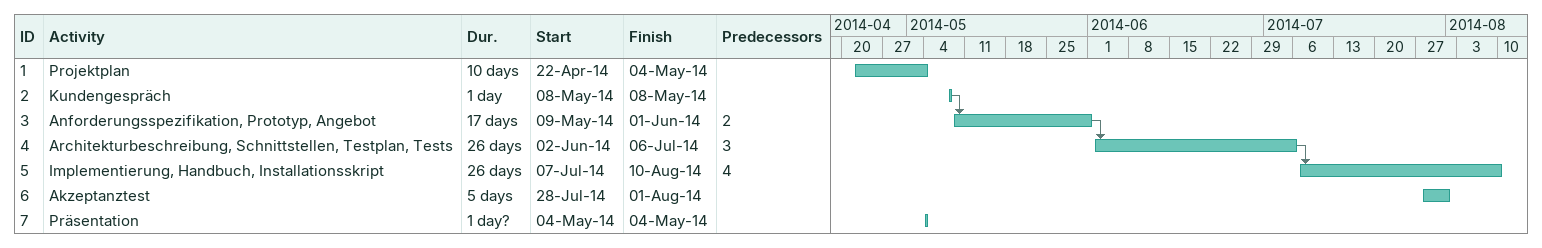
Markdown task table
| ID | Task | Duration | Start | Finish | Predecessors |
|---|---|---|---|---|---|
| 1 | Projektplan | 10d | 2014-04-22 | 2014-05-04 |  |
| 2 | Kundengespräch | 1d | 2014-05-08 | 2014-05-08 |  |
| 3 | Anforderungsspezifikation, Prototyp, Angebot | 17d | 2014-05-09 | 2014-06-01 | 2 |
| 4 | Architekturbeschreibung, Schnittstellen, Testplan, Tests | 26d | 2014-06-02 | 2014-07-06 | 3 |
| 5 | Implementierung, Handbuch, Installationsskript | 26d | 2014-07-07 | 2014-08-10 | 4 |
| 6 | Akzeptanztest | 5d | 2014-07-28 | 2014-08-01 |  |
| 7 | Präsentation | 1d? | 2014-05-04 | 2014-05-04 |  |
